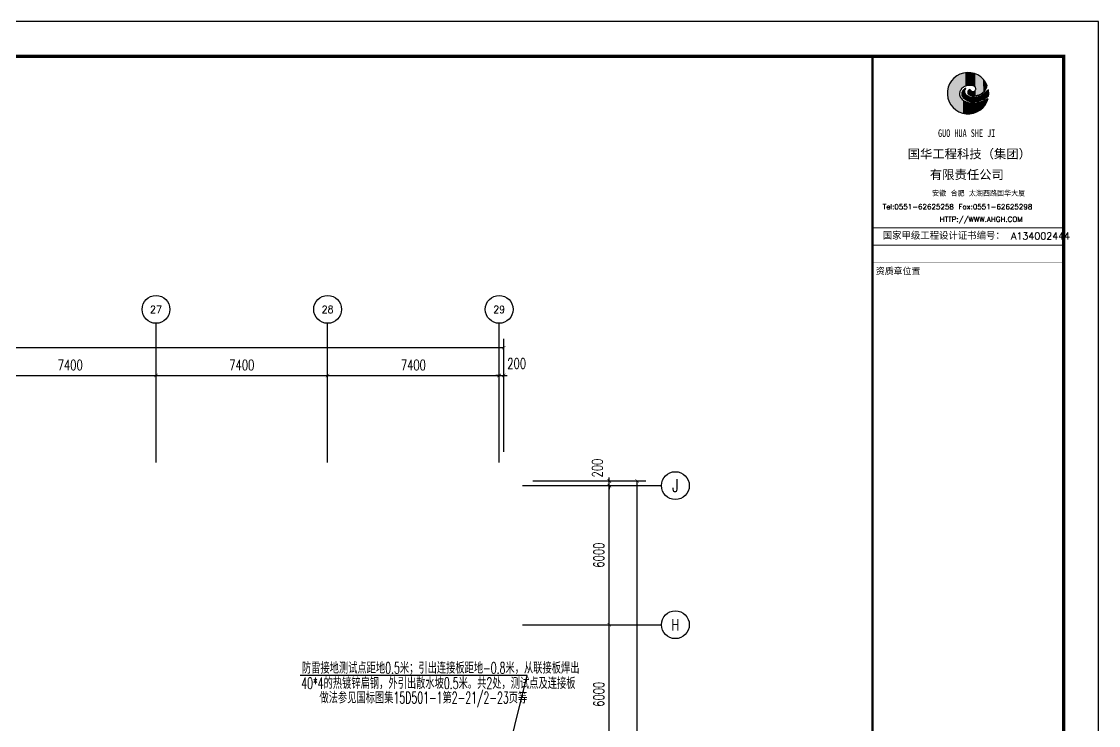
# Model space of a CAD drawing. Extents: x 1751103 to 2598738, y -609732 to 659428.
# Drawn here: x 2294448 to 2340895, y -201437 to -171080 of the extents above; entities that cross this region are included whole.
import ezdxf
from ezdxf.enums import TextEntityAlignment as Align

# ---------------------------------------------------------------- set-up
doc = ezdxf.new("R2010")
doc.units = 0
doc.header["$LTSCALE"] = 1000
doc.header["$MEASUREMENT"] = 0
doc.layers.get('0').update_dxf_attribs({"linetype": 'CONTINUOUS'})
doc.layers.get('DEFPOINTS').update_dxf_attribs({"linetype": 'CONTINUOUS'})
for name, color, linetype in [('AXIS', 3, 'CONTINUOUS'), ('AXIS_TEXT', 7, 'CONTINUOUS'), ('PP-PM-TK', 7, 'CONTINUOUS'), ('PUB_TEXT', 7, 'CONTINUOUS'), ('PUB_TITLE', 4, 'CONTINUOUS'), ('TEL_LEAD', 3, 'CONTINUOUS'), ('WIRE-照明', 1, 'CONTINUOUS')]:
    doc.layers.add(name, color=color, linetype=linetype)
doc.styles.add('-黑体', font='simhei.ttf', dxfattribs={"width": 0.8})
doc.styles.add('_TCH_AXIS', font='COMPLEX', dxfattribs={"bigfont": 'GBCBIG'})
doc.styles.add('COMPLEX', font='COMPLEX')
doc.styles.add('DIM_FONT', font='SIMPLEX', dxfattribs={"width": 0.7, "bigfont": 'GBCBIG'})
doc.styles.add('STY53', font='COMPLEX', dxfattribs={"width": 0.6, "bigfont": 'HZTXT'})
doc.styles.add('STYLE1', font='simhei.ttf', dxfattribs={"width": 0.8})
doc.styles.add('TQ', font='txt.shx', dxfattribs={"width": 0.8, "bigfont": 'hztxt.shx'})
doc.dimstyles.new('DIMN150', dxfattribs={"dimscale": 1.5, "dimtxt": 300, "dimasz": 100, "dimexe": 250, "dimexo": 300, "dimgap": 150, "dimtad": 1, "dimdec": 0, "dimzin": 0, "dimtxsty": 'DIM_FONT', "dimblk": 'ARCHTICK', "dimcen": 0.09, "dimclrt": 7, "dimazin": 3, "dimtfac": 1, "dimtdec": 0, "dimtix": 1, "dimtmove": 0, "dimatfit": 3, "dimtolj": 1, "dimtzin": 0})

# ---------------------------------------------------------------- blocks, each defined once
blk = doc.blocks.new('_AXISO')
blk.add_circle((0, 0), 0.5)
at = {"layer": 'AXIS_TEXT', "style": 'COMPLEX', "width": 1.041667}
blk.add_attdef('A', text='', height=0.56, dxfattribs=at).set_placement((-0.25, -0.28), (0.25, -0.28), align=Align.FIT)
blk = doc.blocks.new('_ARCHTICK')
at = {"color": 0, "linetype": 'BYBLOCK', "const_width": 0.15}
blk.add_lwpolyline([(-0.5, -0.5), (0.5, 0.5)], dxfattribs=at)
blk = doc.blocks.new('*D77')
at = {"layer": 'AXIS', "color": 0}
for p, q in [((2316498, 92692), (2321373, 92692)), ((2320998, 44292), (2320998, 92692)), ((2316498, 44292), (2321373, 44292))]:
    blk.add_line(p, q, dxfattribs=at)
at = {"layer": 'DEFPOINTS', "color": 0}
for p in [(2316048, 92692), (2320998, 92692), (2316048, 44292)]:
    blk.add_point(p, dxfattribs=at)
at = {"layer": 'AXIS', "color": 0, "xscale": 150, "yscale": 150, "zscale": 150}
for p, rotation in [((2320998, 92692), 90), ((2320998, 44292), 270)]:
    blk.add_blockref('_ARCHTICK', p, dxfattribs=dict(at, rotation=rotation))
at = {"layer": 'AXIS', "color": 7, "insert": (2320548, 68492), "char_height": 450, "attachment_point": 5, "rotation": 90, "style": 'DIM_FONT'}
blk.add_mtext('\\A1;48400', dxfattribs=at)
blk = doc.blocks.new('*D85')
at = {"layer": 'AXIS', "color": 0}
for p, q in [((2316498, 86492), (2320173, 86492)), ((2319798, 80492), (2319798, 86492)), ((2316498, 80492), (2320173, 80492))]:
    blk.add_line(p, q, dxfattribs=at)
at = {"layer": 'DEFPOINTS', "color": 0}
for p in [(2316048, 86492), (2319798, 86492), (2316048, 80492)]:
    blk.add_point(p, dxfattribs=at)
at = {"layer": 'AXIS', "color": 0, "xscale": 150, "yscale": 150, "zscale": 150}
for p, rotation in [((2319798, 86492), 90), ((2319798, 80492), 270)]:
    blk.add_blockref('_ARCHTICK', p, dxfattribs=dict(at, rotation=rotation))
at = {"layer": 'AXIS', "color": 7, "insert": (2319348, 83492), "char_height": 450, "attachment_point": 5, "rotation": 90, "style": 'DIM_FONT'}
blk.add_mtext('\\A1;6000', dxfattribs=at)
blk = doc.blocks.new('*D86')
at = {"layer": 'AXIS', "color": 0}
for p, q in [((2316498, 92492), (2320173, 92492)), ((2319798, 86492), (2319798, 92492)), ((2316498, 86492), (2320173, 86492))]:
    blk.add_line(p, q, dxfattribs=at)
at = {"layer": 'DEFPOINTS', "color": 0}
for p in [(2316048, 92492), (2319798, 92492), (2316048, 86492)]:
    blk.add_point(p, dxfattribs=at)
at = {"layer": 'AXIS', "color": 0, "xscale": 150, "yscale": 150, "zscale": 150}
for p, rotation in [((2319798, 92492), 90), ((2319798, 86492), 270)]:
    blk.add_blockref('_ARCHTICK', p, dxfattribs=dict(at, rotation=rotation))
at = {"layer": 'AXIS', "color": 7, "insert": (2319348, 89492), "char_height": 450, "attachment_point": 5, "rotation": 90, "style": 'DIM_FONT'}
blk.add_mtext('\\A1;6000', dxfattribs=at)
blk = doc.blocks.new('*D87')
at = {"layer": 'AXIS', "color": 0}
for p, q in [((2316498, 92692), (2320173, 92692)), ((2316498, 92492), (2320173, 92492)), ((2319798, 92692), (2319798, 92842)), ((2319798, 92492), (2319798, 92692)), ((2319798, 92492), (2319798, 92342))]:
    blk.add_line(p, q, dxfattribs=at)
at = {"layer": 'DEFPOINTS', "color": 0}
for p in [(2316048, 92692), (2316048, 92492), (2319798, 92692)]:
    blk.add_point(p, dxfattribs=at)
at = {"layer": 'AXIS', "color": 0, "xscale": 150, "yscale": 150, "zscale": 150}
for p, rotation in [((2319798, 92692), 270), ((2319798, 92492), 90)]:
    blk.add_blockref('_ARCHTICK', p, dxfattribs=dict(at, rotation=rotation))
at = {"layer": 'AXIS', "color": 7, "insert": (2319280, 93247), "char_height": 450, "attachment_point": 5, "rotation": 90, "style": 'DIM_FONT'}
blk.add_mtext('\\A1;200', dxfattribs=at)
blk = doc.blocks.new('*D99')
at = {"layer": 'AXIS', "color": 0}
for p, q in [((2107648, 93942), (2107648, 98817)), ((2315248, 93942), (2315248, 98817)), ((2107648, 98442), (2315248, 98442))]:
    blk.add_line(p, q, dxfattribs=at)
at = {"layer": 'DEFPOINTS', "color": 0}
for p in [(2315248, 98442), (2107648, 93492), (2315248, 93492)]:
    blk.add_point(p, dxfattribs=at)
at = {"layer": 'AXIS', "color": 0, "xscale": 150, "yscale": 150, "zscale": 150, "rotation": 180}
blk.add_blockref('_ARCHTICK', (2107648, 98442), dxfattribs=at)
at = {"layer": 'AXIS', "color": 0, "xscale": 150, "yscale": 150, "zscale": 150}
blk.add_blockref('_ARCHTICK', (2315248, 98442), dxfattribs=at)
at = {"layer": 'AXIS', "color": 7, "insert": (2211448, 98892), "char_height": 450, "attachment_point": 5, "style": 'DIM_FONT'}
blk.add_mtext('\\A1;207600', dxfattribs=at)
blk = doc.blocks.new('*D126')
at = {"layer": 'AXIS', "color": 0}
for p, q in [((2292848, 93942), (2292848, 97617)), ((2300248, 93942), (2300248, 97617)), ((2292848, 97242), (2300248, 97242))]:
    blk.add_line(p, q, dxfattribs=at)
at = {"layer": 'DEFPOINTS', "color": 0}
for p in [(2300248, 97242), (2292848, 93492), (2300248, 93492)]:
    blk.add_point(p, dxfattribs=at)
at = {"layer": 'AXIS', "color": 0, "xscale": 150, "yscale": 150, "zscale": 150, "rotation": 180}
blk.add_blockref('_ARCHTICK', (2292848, 97242), dxfattribs=at)
at = {"layer": 'AXIS', "color": 0, "xscale": 150, "yscale": 150, "zscale": 150}
blk.add_blockref('_ARCHTICK', (2300248, 97242), dxfattribs=at)
at = {"layer": 'AXIS', "color": 7, "insert": (2296548, 97692), "char_height": 450, "attachment_point": 5, "style": 'DIM_FONT'}
blk.add_mtext('\\A1;7400', dxfattribs=at)
blk = doc.blocks.new('*D127')
at = {"layer": 'AXIS', "color": 0}
for p, q in [((2300248, 93942), (2300248, 97617)), ((2307648, 93942), (2307648, 97617)), ((2300248, 97242), (2307648, 97242))]:
    blk.add_line(p, q, dxfattribs=at)
at = {"layer": 'DEFPOINTS', "color": 0}
for p in [(2307648, 97242), (2300248, 93492), (2307648, 93492)]:
    blk.add_point(p, dxfattribs=at)
at = {"layer": 'AXIS', "color": 0, "xscale": 150, "yscale": 150, "zscale": 150, "rotation": 180}
blk.add_blockref('_ARCHTICK', (2300248, 97242), dxfattribs=at)
at = {"layer": 'AXIS', "color": 0, "xscale": 150, "yscale": 150, "zscale": 150}
blk.add_blockref('_ARCHTICK', (2307648, 97242), dxfattribs=at)
at = {"layer": 'AXIS', "color": 7, "insert": (2303948, 97692), "char_height": 450, "attachment_point": 5, "style": 'DIM_FONT'}
blk.add_mtext('\\A1;7400', dxfattribs=at)
blk = doc.blocks.new('*D128')
at = {"layer": 'AXIS', "color": 0}
for p, q in [((2307648, 93942), (2307648, 97617)), ((2315048, 93942), (2315048, 97617)), ((2307648, 97242), (2315048, 97242))]:
    blk.add_line(p, q, dxfattribs=at)
at = {"layer": 'DEFPOINTS', "color": 0}
for p in [(2315048, 97242), (2307648, 93492), (2315048, 93492)]:
    blk.add_point(p, dxfattribs=at)
at = {"layer": 'AXIS', "color": 0, "xscale": 150, "yscale": 150, "zscale": 150, "rotation": 180}
blk.add_blockref('_ARCHTICK', (2307648, 97242), dxfattribs=at)
at = {"layer": 'AXIS', "color": 0, "xscale": 150, "yscale": 150, "zscale": 150}
blk.add_blockref('_ARCHTICK', (2315048, 97242), dxfattribs=at)
at = {"layer": 'AXIS', "color": 7, "insert": (2311348, 97692), "char_height": 450, "attachment_point": 5, "style": 'DIM_FONT'}
blk.add_mtext('\\A1;7400', dxfattribs=at)
blk = doc.blocks.new('*D129')
at = {"layer": 'AXIS', "color": 0}
for p, q in [((2315048, 93942), (2315048, 97617)), ((2315248, 93942), (2315248, 97617)), ((2315048, 97242), (2314898, 97242)), ((2315048, 97242), (2315248, 97242)), ((2315248, 97242), (2315398, 97242))]:
    blk.add_line(p, q, dxfattribs=at)
at = {"layer": 'DEFPOINTS', "color": 0}
for p in [(2315248, 97242), (2315048, 93492), (2315248, 93492)]:
    blk.add_point(p, dxfattribs=at)
at = {"layer": 'AXIS', "color": 0, "xscale": 150, "yscale": 150, "zscale": 150}
blk.add_blockref('_ARCHTICK', (2315048, 97242), dxfattribs=at)
at = {"layer": 'AXIS', "color": 0, "xscale": 150, "yscale": 150, "zscale": 150, "rotation": 180}
blk.add_blockref('_ARCHTICK', (2315248, 97242), dxfattribs=at)
at = {"layer": 'AXIS', "color": 7, "insert": (2315803, 97759), "char_height": 450, "attachment_point": 5, "style": 'DIM_FONT'}
blk.add_mtext('\\A1;200', dxfattribs=at)
blk = doc.blocks.new('*U39')
at = {"layer": 'PP-PM-TK', "color": 1}
for points in [[(-627, 377), (-598, -422), (-598, 427)], [(-598, 427), (-540, -498), (-540, 493)], [(-598, -422), (-598, 427), (-540, -498)], [(-540, 493), (-504, -531), (-504, 535)], [(-540, -498), (-540, 493), (-504, -531)], [(-504, 535), (-434, -593), (-434, 589)], [(-504, -531), (-504, 535), (-434, -593)], [(-434, 589), (-390, -619), (-390, 622)], [(-434, -593), (-434, 589), (-390, -619)], [(-390, 622), (-310, -666), (-310, 662)], [(-390, -619), (-390, 622), (-310, -666)], [(-310, 662), (-302, -669), (-302, 667)], [(-310, -666), (-310, 662), (-302, -669)], [(-302, 667), (-300, 1), (-300, 667)], [(-300, 667), (-299, 9), (-299, 668)], [(-299, 668), (-289, 51), (-289, 673)], [(-289, 673), (-287, 62), (-287, 674)], [(-287, 674), (-274, 89), (-274, 680)], [(-274, 680), (-262, 115), (-262, 686)], [(-262, 686), (-255, 126), (-255, 688)], [(-262, 686), (-262, 115), (-262, 686)], [(-255, 688), (-231, 157), (-231, 695)], [(-231, 695), (-227, 163), (-227, 696)], [(-227, 696), (-222, 168), (-222, 697)], [(-222, 697), (-221, 168), (-221, 697)], [(-221, 697), (-215, 174), (-215, 699)], [(-215, 699), (-211, 177), (-211, 700)], [(-211, 700), (-202, 186), (-202, 703)], [(-202, 703), (-199, 188), (-199, 704)], [(-199, 704), (-185, 201), (-185, 708)], [(-185, 708), (-183, 203), (-183, 708)], [(-183, 708), (-179, 206), (-179, 709)], [(-179, 709), (-176, 208), (-176, 710)], [(-176, 710), (-175, 208), (-175, 710)], [(-175, 710), (-163, 216), (-163, 714)], [(-163, 714), (-142, 228), (-142, 719)], [(-142, 719), (-124, 239), (-124, 724)], [(-124, 724), (-123, 240), (-123, 724)], [(-123, 724), (-122, 240), (-122, 724)], [(-122, 724), (-114, 243), (-114, 725)], [(-114, 725), (-112, 244), (-112, 725)], [(-112, 725), (-112, 244), (-112, 725)], [(-112, 725), (-111, 244), (-111, 725)], [(-111, 725), (-110, 245), (-110, 725)], [(-110, 725), (-105, 247), (-105, 725)], [(-105, 725), (-102, 248), (-102, 726)], [(-102, 726), (-101, 249), (-101, 726)], [(-101, 726), (-95, 251), (-95, 726)], [(-95, 726), (-89, 254), (-89, 727)], [(-89, 727), (-85, 255), (-85, 727)], [(-85, 727), (-83, 256), (-83, 727)], [(-83, 727), (-79, 257), (-79, 727)], [(-79, 727), (-59, 265), (-59, 729)], [(-59, 729), (-54, 267), (-54, 729)], [(-54, 729), (-45, 270), (-45, 730)], [(-45, 730), (-34, 272), (-34, 731)], [(-34, 731), (-28, 273), (-28, 731)], [(-28, 731), (-19, 276), (-19, 732)], [(-19, 732), (-12, 276), (-12, 732)], [(-12, 732), (-10, 277), (-10, 732)], [(-10, 732), (-10, 277), (-10, 732)], [(-10, 732), (-9, 277), (-9, 732)], [(-9, 732), (-4, 277), (-4, 733)], [(-4, 733), (-3, 277), (-3, 733)], [(-3, 733), (2, 278), (2, 733)], [(2, 733), (7, 279), (7, 734)], [(7, 734), (16, 280), (16, 734)], [(16, 280), (16, 734), (18, 279)], [(16, 734), (18, 279), (18, 734)], [(18, 279), (18, 734), (21, 279)], [(21, 279), (21, 734), (28, 279)], [(28, 279), (28, 733), (30, 279)], [(30, 279), (30, 733), (40, 278)], [(40, 278), (40, 732), (44, 278)], [(44, 278), (44, 731), (58, 277)], [(58, 277), (58, 730), (69, 276)], [(69, 276), (69, 728), (70, 276)], [(70, 276), (70, 728), (84, 275)], [(84, 275), (84, 726), (85, 275)], [(85, 275), (85, 726), (108, 274)], [(108, 274), (108, 723), (108, 274)], [(108, 274), (108, 723), (108, 274)], [(108, 274), (108, 723), (109, 274)], [(109, 274), (109, 723), (112, 273)], [(112, 273), (112, 723), (135, 270)], [(135, 270), (135, 720), (147, 269)], [(147, 269), (147, 719), (152, 268)], [(152, 268), (152, 718), (152, 268)], [(152, 268), (152, 718), (159, 268)], [(159, 268), (159, 717), (160, 267)], [(160, 267), (160, 717), (164, 267)], [(164, 267), (164, 716), (171, 265)], [(171, 265), (171, 713), (179, 263)], [(179, 263), (179, 711), (185, 262)], [(185, 262), (185, 709), (191, 261)], [(191, 261), (191, 707), (207, 254)], [(207, 254), (207, 702), (209, 253)], [(209, 253), (209, 701), (217, 250)], [(217, 250), (217, 698), (225, 244)], [(225, 244), (225, 696), (243, 230)], [(243, 230), (243, 690), (246, 228)], [(246, 228), (246, 689), (248, 227)], [(248, 227), (248, 688), (249, 226)], [(249, 226), (249, 688), (255, 216)], [(255, 216), (255, 686), (266, 199)], [(266, 199), (266, 682), (270, 192)], [(270, 192), (270, 681), (276, 155)], [(-734, 26), (-725, -117), (-725, 92)], [(-725, 92), (-715, -155), (-715, 168)], [(-725, -117), (-725, 92), (-715, -155)], [(-715, 168), (-689, -255), (-689, 245)], [(-715, -155), (-715, 168), (-689, -255)], [(-689, 245), (-669, -296), (-669, 303)], [(-689, -255), (-689, 245), (-669, -296)], [(-669, 303), (-627, -384), (-627, 377)], [(-669, -296), (-669, 303), (-627, -384)], [(-627, -384), (-627, 377), (-598, -422)], [(-222, 3), (-221, -43), (-221, 4)], [(-221, 4), (-215, -82), (-215, 32)], [(-221, -43), (-221, 4), (-215, -82)], [(-215, 32), (-211, -92), (-211, 48)], [(-215, -82), (-215, 32), (-211, -92)], [(-211, 48), (-202, -118), (-202, 68)], [(-211, -92), (-211, 48), (-202, -118)], [(-202, 68), (-199, -122), (-199, 73)], [(-202, -118), (-202, 68), (-199, -122)], [(-199, 73), (-185, -143), (-185, 93)], [(-199, -122), (-199, 73), (-185, -143)], [(-185, 93), (-183, -145), (-183, 96)], [(-185, -143), (-185, 93), (-183, -145)], [(-183, 96), (-179, -149), (-179, 100)], [(-183, -145), (-183, 96), (-179, -149)], [(-179, 100), (-176, -152), (-176, 103)], [(-179, -149), (-179, 100), (-176, -152)], [(-176, 103), (-175, -153), (-175, 104)], [(-176, -152), (-176, 103), (-175, -153)], [(-175, 104), (-163, -165), (-163, 116)], [(-175, -153), (-175, 104), (-163, -165)], [(-163, 116), (-142, -181), (-142, 137)], [(-163, -165), (-163, 116), (-142, -181)], [(-142, 137), (-124, -195), (-124, 151)], [(-142, -181), (-142, 137), (-124, -195)], [(-124, 151), (-123, -196), (-123, 152)], [(-124, -195), (-124, 151), (-123, -196)], [(-123, 152), (-122, -196), (-122, 153)], [(-123, -196), (-123, 152), (-122, -196)], [(-122, 153), (-114, -202), (-114, 157)], [(-122, -196), (-122, 153), (-114, -202)], [(-114, 157), (-112, 107), (-112, 158)], [(-114, -202), (-114, 87), (-112, -204)], [(-112, 158), (-111, 117), (-111, 159)], [(-112, 158), (-112, 108), (-112, 158)], [(-112, -204), (-112, 45), (-112, -204)], [(-112, -204), (-112, 42), (-111, -204)], [(-111, 159), (-110, 119), (-110, 159)], [(-111, -204), (-111, 38), (-110, -205)], [(-110, 159), (-105, 131), (-105, 162)], [(-110, -205), (-110, 34), (-105, -208)], [(-105, 162), (-102, 135), (-102, 164)], [(-105, -208), (-105, 12), (-102, -210)], [(-102, 164), (-101, 137), (-101, 165)], [(-101, 165), (-95, 145), (-95, 166)], [(-95, 166), (-89, 151), (-89, 167)], [(-12, 25), (-10, 11), (-10, 47)], [(-10, 47), (-9, 4), (-9, 50)], [(-10, 11), (-10, 47), (-10, 10)], [(-10, 47), (-10, 10), (-10, 47)], [(-10, 10), (-10, 47), (-9, 4)], [(-9, 50), (-4, -7), (-4, 68)], [(-9, 4), (-9, 50), (-4, -7)], [(-4, 68), (-3, -8), (-3, 69)], [(-4, -7), (-4, 68), (-3, -8)], [(-3, 69), (2, -19), (2, 80)], [(-3, -8), (-3, 69), (2, -19)], [(2, 80), (7, -24), (7, 87)], [(2, -19), (2, 80), (7, -24)], [(7, 87), (16, -35), (16, 98)], [(7, -24), (7, 87), (16, -35)], [(16, 98), (18, -37), (18, 100)], [(16, -35), (16, 98), (18, -37)], [(18, 100), (21, -39), (21, 103)], [(18, -37), (18, 100), (21, -39)], [(21, 103), (28, -45), (28, 111)], [(21, -39), (21, 103), (28, -45)], [(28, 111), (30, -46), (30, 113)], [(28, -45), (28, 111), (30, -46)], [(30, 113), (40, -53), (40, 121)], [(30, -46), (30, 113), (40, -53)], [(40, 121), (44, -56), (44, 124)], [(40, -53), (40, 121), (44, -56)], [(44, 124), (58, -63), (58, 135)], [(44, -56), (44, 124), (58, -63)], [(58, -63), (58, 135), (69, -69)], [(69, -69), (69, 126), (70, -69)], [(70, -69), (70, 125), (84, -74)], [(84, -74), (84, 113), (85, -74)], [(85, -74), (85, 112), (108, -81)], [(108, -81), (108, 88), (108, -82)], [(108, -82), (108, 87), (108, -82)], [(108, -82), (108, 87), (109, -82)], [(109, -82), (109, 87), (112, -82)], [(112, -82), (112, 84), (135, -86)], [(135, -86), (135, 66), (147, -88)], [(147, -88), (147, 62), (152, -88)], [(152, -88), (152, 60), (152, -89)], [(152, -89), (152, 60), (159, -89)], [(159, -89), (159, 59), (160, -89)], [(160, -89), (160, 59), (164, -89)], [(164, -89), (164, 59), (171, -89)], [(171, 58), (179, -90), (179, 60)], [(171, -89), (171, 58), (179, -90)], [(179, 60), (185, -90), (185, 61)], [(179, -90), (179, 60), (185, -90)], [(185, 61), (191, -90), (191, 62)], [(191, 62), (207, -89), (207, 65)], [(207, 65), (209, -89), (209, 66)], [(209, 66), (217, -89), (217, 70)], [(217, 70), (225, -89), (225, 75)], [(225, 75), (243, -87), (243, 86)], [(243, 86), (246, -86), (246, 91)], [(246, 91), (248, -86), (248, 93)], [(248, 93), (249, -86), (249, 94)], [(249, 94), (255, -86), (255, 102)], [(255, 102), (266, -84), (266, 117)], [(266, 117), (270, -84), (270, 133)], [(270, 133), (276, -83), (276, 155)], [(569, -14), (588, -190), (588, 2)], [(588, 2), (593, -187), (593, 6)], [(593, 6), (610, -177), (610, 20)], [(610, 20), (616, -173), (616, 25)], [(616, 25), (618, -171), (618, 27)], [(618, 27), (637, -159), (637, 43)], [(637, 43), (643, -155), (643, 48)], [(643, 48), (653, -148), (653, 57)], [(653, 57), (662, -142), (662, 66)], [(662, 66), (664, -140), (664, 68)], [(664, 68), (683, -126), (683, 86)], [(683, 86), (711, -105), (711, 112)], [(711, 112), (724, -95), (724, 124)], [(-302, -669), (-302, -30), (-300, -669)], [(-300, -669), (-300, -43), (-299, -670)], [(-299, -670), (-299, -61), (-289, -673)], [(-289, -673), (-289, -97), (-287, -674)], [(-287, -674), (-287, -102), (-274, -679)], [(-274, -679), (-274, -130), (-262, -683)], [(-262, -683), (-262, -150), (-262, -683)], [(-262, -683), (-262, -150), (-255, -686)], [(-255, -686), (-255, -162), (-231, -694)], [(-231, -694), (-231, -192), (-227, -695)], [(-227, -695), (-227, -195), (-222, -697)], [(-222, -697), (-222, -201), (-221, -697)], [(-221, -697), (-221, -201), (-215, -699)], [(-215, -699), (-215, -207), (-211, -701)], [(-211, -701), (-211, -210), (-202, -704)], [(-202, -704), (-202, -219), (-199, -705)], [(-199, -705), (-199, -222), (-185, -710)], [(-185, -710), (-185, -235), (-183, -711)], [(-183, -711), (-183, -237), (-179, -712)], [(-179, -712), (-179, -241), (-176, -713)], [(-176, -713), (-176, -244), (-175, -713)], [(-175, -713), (-175, -244), (-163, -715)], [(-163, -715), (-163, -252), (-142, -718)], [(-142, -718), (-142, -265), (-124, -721)], [(-124, -721), (-124, -276), (-123, -721)], [(-123, -721), (-123, -277), (-122, -721)], [(-122, -721), (-122, -277), (-114, -722)], [(-114, -722), (-114, -282), (-112, -723)], [(-112, -723), (-112, -284), (-112, -723)], [(-112, -723), (-112, -284), (-111, -723)], [(-111, -723), (-111, -284), (-110, -723)], [(-110, -723), (-110, -285), (-105, -724)], [(-105, -724), (-105, -287), (-102, -724)], [(-102, -210), (-102, -2), (-101, -212)], [(-102, -724), (-102, -288), (-101, -724)], [(-101, -212), (-101, -5), (-95, -215)], [(-101, -724), (-101, -289), (-95, -725)], [(-95, -215), (-95, -17), (-89, -219)], [(-95, -725), (-95, -291), (-89, -726)], [(-89, -219), (-89, -28), (-85, -222)], [(-89, -726), (-89, -294), (-85, -727)], [(-85, -222), (-85, -35), (-83, -223)], [(-85, -727), (-85, -295), (-83, -727)], [(-83, -223), (-83, -39), (-79, -226)], [(-83, -727), (-83, -296), (-79, -727)], [(-79, -226), (-79, -46), (-59, -239)], [(-79, -727), (-79, -298), (-59, -730)], [(-59, -239), (-59, -68), (-54, -241)], [(-59, -730), (-59, -306), (-54, -731)], [(-54, -241), (-54, -73), (-45, -246)], [(-54, -731), (-54, -308), (-45, -732)], [(-45, -246), (-45, -83), (-34, -252)], [(-45, -732), (-45, -312), (-34, -734)], [(-34, -252), (-34, -91), (-28, -254)], [(-28, -254), (-28, -95), (-19, -259)], [(-19, -259), (-19, -101), (-12, -263)], [(-12, -263), (-12, -106), (-10, -264)], [(-10, -264), (-10, -108), (-10, -264)], [(-10, -264), (-10, -108), (-9, -264)], [(-9, -264), (-9, -108), (-4, -267)], [(-4, -267), (-4, -111), (-3, -267)], [(-3, -267), (-3, -111), (2, -269)], [(2, -269), (2, -114), (7, -270)], [(7, -270), (7, -116), (16, -273)], [(16, -273), (16, -121), (18, -274)], [(18, -274), (18, -122), (21, -274)], [(21, -274), (21, -123), (28, -277)], [(28, -277), (28, -127), (30, -277)], [(30, -277), (30, -128), (40, -280)], [(40, -280), (40, -131), (44, -281)], [(44, -281), (44, -133), (58, -283)], [(58, -283), (58, -137), (69, -285)], [(69, -285), (69, -141), (70, -285)], [(70, -285), (70, -141), (84, -288)], [(84, -288), (84, -144), (85, -288)], [(85, -288), (85, -144), (108, -289)], [(108, -289), (108, -149), (108, -289)], [(108, -289), (108, -149), (108, -289)], [(108, -289), (108, -149), (109, -289)], [(109, -289), (109, -150), (112, -289)], [(112, -289), (112, -150), (135, -291)], [(135, -291), (135, -153), (147, -291)], [(147, -291), (147, -154), (152, -291)], [(152, -291), (152, -155), (152, -291)], [(152, -291), (152, -155), (159, -292)], [(152, -344), (152, -716), (152, -344)], [(152, -344), (159, -714), (159, -344)], [(159, -292), (159, -155), (160, -292)], [(159, -344), (160, -714), (160, -344)], [(160, -292), (160, -156), (164, -292)], [(160, -344), (164, -713), (164, -344)], [(164, -292), (164, -156), (171, -292)], [(164, -344), (171, -711), (171, -344)], [(171, -292), (171, -156), (179, -293)], [(171, -344), (179, -709), (179, -343)], [(179, -343), (185, -707), (185, -343)], [(185, -343), (191, -706), (191, -343)], [(191, -343), (207, -702), (207, -342)], [(207, -156), (209, -291), (209, -156)], [(207, -342), (209, -701), (209, -342)], [(209, -156), (217, -291), (217, -155)], [(209, -342), (217, -699), (217, -342)], [(217, -155), (225, -290), (225, -155)], [(217, -342), (225, -697), (225, -341)], [(225, -155), (243, -289), (243, -153)], [(225, -341), (243, -693), (243, -340)], [(243, -153), (246, -289), (246, -153)], [(243, -340), (246, -692), (246, -340)], [(246, -153), (248, -289), (248, -153)], [(246, -340), (248, -692), (248, -340)], [(248, -153), (249, -289), (249, -153)], [(248, -340), (249, -691), (249, -340)], [(249, -153), (255, -289), (255, -152)], [(249, -340), (255, -688), (255, -339)], [(255, -152), (266, -288), (266, -150)], [(255, -339), (266, -683), (266, -338)], [(266, -150), (270, -288), (270, -150)], [(266, -338), (270, -681), (270, -338)], [(270, -150), (276, -288), (276, -149)], [(270, -338), (276, -678), (276, -337)], [(276, -149), (283, -287), (283, -147)], [(276, -337), (283, -675), (283, -337)], [(283, -147), (296, -287), (296, -145)], [(283, -337), (296, -669), (296, -335)], [(296, -145), (302, -286), (302, -144)], [(296, -335), (302, -666), (302, -335)], [(302, -144), (307, -286), (307, -143)], [(302, -335), (307, -664), (307, -334)], [(307, -143), (311, -285), (311, -142)], [(307, -334), (311, -662), (311, -334)], [(311, -142), (341, -281), (341, -133)], [(311, -334), (341, -648), (341, -328)], [(341, -133), (369, -276), (369, -125)], [(341, -328), (369, -634), (369, -323)], [(369, -125), (375, -275), (375, -123)], [(369, -323), (375, -631), (375, -322)], [(375, -123), (377, -275), (377, -123)], [(375, -322), (377, -631), (377, -322)], [(377, -123), (383, -273), (383, -121)], [(377, -322), (383, -626), (383, -320)], [(383, -121), (397, -269), (397, -115)], [(383, -320), (397, -616), (397, -316)], [(397, -115), (421, -264), (421, -104)], [(397, -316), (421, -598), (421, -309)], [(421, -104), (431, -261), (431, -100)], [(421, -309), (431, -591), (431, -307)], [(431, -100), (444, -256), (444, -94)], [(431, -307), (444, -581), (444, -303)], [(444, -94), (450, -254), (450, -91)], [(444, -303), (450, -576), (450, -300)], [(450, -91), (460, -250), (460, -87)], [(450, -300), (460, -569), (460, -297)], [(460, -87), (483, -242), (483, -74)], [(460, -297), (483, -552), (483, -288)], [(483, -74), (492, -239), (492, -68)], [(483, -288), (492, -546), (492, -285)], [(492, -68), (509, -231), (509, -58)], [(492, -68), (492, -239), (492, -68)], [(492, -284), (509, -527), (509, -278)], [(492, -285), (492, -545), (492, -284)], [(509, -58), (512, -229), (512, -56)], [(509, -278), (512, -524), (512, -277)], [(512, -56), (513, -229), (513, -55)], [(512, -277), (513, -522), (513, -276)], [(513, -55), (530, -221), (530, -43)], [(513, -276), (530, -504), (530, -269)], [(530, -43), (542, -215), (542, -35)], [(530, -269), (542, -491), (542, -263)], [(542, -35), (552, -210), (552, -28)], [(542, -263), (552, -480), (552, -258)], [(552, -28), (555, -209), (555, -25)], [(552, -258), (555, -476), (555, -257)], [(555, -25), (569, -201), (569, -14)], [(555, -257), (569, -461), (569, -251)], [(569, -251), (588, -440), (588, -242)], [(588, -242), (593, -432), (593, -239)], [(593, -239), (610, -405), (610, -232)], [(610, -232), (616, -395), (616, -229)], [(616, -229), (618, -391), (618, -228)], [(618, -228), (637, -360), (637, -219)], [(637, -219), (643, -350), (643, -217)], [(643, -217), (653, -334), (653, -212)], [(653, -212), (662, -318), (662, -207)], [(662, -207), (664, -312), (664, -206)], [(664, -206), (683, -260), (683, -197)], [(683, -260), (683, -197), (711, -183)]]:
    blk.add_solid(points, dxfattribs=at)
at = {"layer": 'PP-PM-TK', "color": 1, "extrusion": (0, 0, -1)}
for points in [[(302, -30), (302, 667), (300, 1)], [(300, 1), (300, 667), (299, 9)], [(299, 9), (299, 668), (289, 51)], [(289, 51), (289, 673), (287, 62)], [(287, 62), (287, 674), (274, 89)], [(274, 89), (274, 680), (262, 115)], [(262, 115), (262, 686), (262, 115)], [(262, 115), (262, 686), (255, 126)], [(255, 126), (255, 688), (231, 157)], [(231, 157), (231, 695), (227, 163)], [(227, 163), (227, 696), (222, 168)], [(222, 168), (222, 697), (221, 168)], [(221, 168), (221, 697), (215, 174)], [(215, 174), (215, 699), (211, 177)], [(211, 177), (211, 700), (202, 186)], [(202, 186), (202, 703), (199, 188)], [(199, 188), (199, 704), (185, 201)], [(185, 201), (185, 708), (183, 203)], [(183, 203), (183, 708), (179, 206)], [(179, 206), (179, 709), (176, 208)], [(176, 208), (176, 710), (175, 208)], [(175, 208), (175, 710), (163, 216)], [(163, 216), (163, 714), (142, 228)], [(142, 228), (142, 719), (124, 239)], [(124, 239), (124, 724), (123, 240)], [(123, 240), (123, 724), (122, 240)], [(122, 240), (122, 724), (114, 243)], [(114, 243), (114, 725), (112, 244)], [(112, 244), (112, 725), (112, 244)], [(112, 244), (112, 725), (111, 244)], [(111, 244), (111, 725), (110, 245)], [(110, 245), (110, 725), (105, 247)], [(105, 247), (105, 725), (102, 248)], [(102, 248), (102, 726), (101, 249)], [(101, 249), (101, 726), (95, 251)], [(95, 251), (95, 726), (89, 254)], [(89, 254), (89, 727), (85, 255)], [(85, 255), (85, 727), (83, 256)], [(83, 256), (83, 727), (79, 257)], [(79, 257), (79, 727), (59, 265)], [(59, 265), (59, 729), (54, 267)], [(54, 267), (54, 729), (45, 270)], [(45, 270), (45, 730), (34, 272)], [(34, 272), (34, 731), (28, 273)], [(28, 273), (28, 731), (19, 276)], [(19, 276), (19, 732), (12, 276)], [(12, 276), (12, 732), (10, 277)], [(10, 277), (10, 732), (10, 277)], [(10, 277), (10, 732), (9, 277)], [(9, 277), (9, 732), (4, 277)], [(4, 277), (4, 733), (3, 277)], [(3, 277), (3, 733), (-2, 278)], [(-2, 278), (-2, 733), (-7, 279)], [(-7, 279), (-7, 734), (-16, 280)], [(-18, 734), (-21, 279), (-21, 734)], [(-21, 734), (-28, 279), (-28, 733)], [(-28, 733), (-30, 279), (-30, 733)], [(-30, 733), (-40, 278), (-40, 732)], [(-40, 732), (-44, 278), (-44, 731)], [(-44, 731), (-58, 277), (-58, 730)], [(-58, 730), (-69, 276), (-69, 728)], [(-69, 728), (-70, 276), (-70, 728)], [(-70, 728), (-84, 275), (-84, 726)], [(-84, 726), (-85, 275), (-85, 726)], [(-85, 726), (-108, 274), (-108, 723)], [(-108, 723), (-108, 274), (-108, 723)], [(-108, 723), (-108, 274), (-108, 723)], [(-108, 723), (-109, 274), (-109, 723)], [(-109, 723), (-112, 273), (-112, 723)], [(-112, 723), (-135, 270), (-135, 720)], [(-135, 720), (-147, 269), (-147, 719)], [(-147, 719), (-152, 268), (-152, 718)], [(-152, 718), (-152, 268), (-152, 718)], [(-152, 718), (-159, 268), (-159, 717)], [(-159, 717), (-160, 267), (-160, 717)], [(-160, 717), (-164, 267), (-164, 716)], [(-164, 716), (-171, 265), (-171, 713)], [(-171, 713), (-179, 263), (-179, 711)], [(-179, 711), (-185, 262), (-185, 709)], [(-185, 709), (-191, 261), (-191, 707)], [(-191, 707), (-207, 254), (-207, 702)], [(-207, 702), (-209, 253), (-209, 701)], [(-209, 701), (-217, 250), (-217, 698)], [(-217, 698), (-225, 244), (-225, 696)], [(-225, 696), (-243, 230), (-243, 690)], [(-243, 690), (-246, 228), (-246, 689)], [(-246, 689), (-248, 227), (-248, 688)], [(-248, 688), (-249, 226), (-249, 688)], [(-249, 688), (-255, 216), (-255, 686)], [(-255, 686), (-266, 199), (-266, 682)], [(-266, 682), (-270, 192), (-270, 681)], [(-270, 681), (-276, 155), (-276, 679)], [(-276, -83), (-276, 679), (-283, -83)], [(-276, 679), (-283, -83), (-283, 677)], [(-283, -83), (-283, 677), (-296, -80)], [(-283, 677), (-296, -80), (-296, 672)], [(-296, -80), (-296, 672), (-302, -79)], [(-296, 672), (-302, -79), (-302, 669)], [(-302, -79), (-302, 669), (-307, -78)], [(-302, 669), (-307, -78), (-307, 666)], [(-307, -78), (-307, 666), (-311, -77)], [(-307, 666), (-311, -77), (-311, 664)], [(-311, -77), (-311, 664), (-341, -71)], [(-311, 664), (-341, -71), (-341, 647)], [(-341, -71), (-341, 647), (-369, -62)], [(-341, 647), (-369, -62), (-369, 631)], [(-369, -62), (-369, 631), (-375, -61)], [(-369, 631), (-375, -61), (-375, 628)], [(-375, -61), (-375, 628), (-377, -60)], [(-375, 628), (-377, -60), (-377, 627)], [(-377, -60), (-377, 627), (-383, -58)], [(-377, 627), (-383, -58), (-383, 623)], [(-383, -58), (-383, 623), (-397, -54)], [(-383, 623), (-397, -54), (-397, 616)], [(-397, -54), (-397, 616), (-421, -43)], [(-397, 616), (-421, -43), (-421, 602)], [(-421, -43), (-421, 602), (-431, -38)], [(-421, 602), (-431, -38), (-431, 594)], [(-431, -38), (-431, 594), (-444, -32)], [(-431, 594), (-444, -32), (-444, 582)], [(-444, -32), (-444, 582), (-450, -29)], [(-444, 582), (-450, -29), (-450, 577)], [(-450, -29), (-450, 577), (-460, -23)], [(-450, 577), (-460, -23), (-460, 568)], [(-460, -23), (-460, 568), (-483, -10)], [(-460, 568), (-483, -10), (-483, 549)], [(-483, -10), (-483, 549), (-492, -3)], [(-483, 549), (-492, -3), (-492, 541)], [(-492, -3), (-492, 541), (-492, -3)], [(-492, 541), (-492, -3), (-492, 541)], [(-492, -3), (-492, 541), (-509, 10)], [(-492, 541), (-509, 10), (-509, 527)], [(-509, 10), (-509, 527), (-512, 12)], [(-509, 527), (-512, 12), (-512, 524)], [(-512, 12), (-512, 524), (-513, 13)], [(-512, 524), (-513, 13), (-513, 523)], [(-513, 13), (-513, 523), (-530, 27)], [(-513, 523), (-530, 27), (-530, 509)], [(-530, 27), (-530, 509), (-542, 38)], [(-530, 509), (-542, 38), (-542, 493)], [(-542, 38), (-542, 493), (-552, 48)], [(-542, 493), (-552, 48), (-552, 481)], [(-552, 48), (-552, 481), (-555, 52)], [(-552, 481), (-555, 52), (-555, 476)], [(-555, 52), (-555, 476), (-569, 65)], [(-555, 476), (-569, 65), (-569, 460)], [(-569, 65), (-569, 460), (-588, 89)], [(-569, 460), (-588, 89), (-588, 435)], [(-588, 89), (-588, 435), (-593, 95)], [(-588, 435), (-593, 95), (-593, 429)], [(-593, 95), (-593, 429), (-610, 118)], [(-593, 429), (-610, 118), (-610, 408)], [(-610, 118), (-610, 408), (-616, 126)], [(-610, 408), (-616, 126), (-616, 400)], [(-616, 126), (-616, 400), (-618, 131)], [(-616, 400), (-618, 131), (-618, 397)], [(-618, 131), (-618, 397), (-637, 164)], [(-618, 397), (-637, 164), (-637, 361)], [(114, 87), (114, 157), (112, 107)], [(114, 87), (112, -204), (112, 45)], [(112, 107), (112, 158), (112, 108)], [(112, 108), (112, 158), (111, 117)], [(112, 45), (112, -204), (112, 42)], [(112, 42), (111, -204), (111, 38)], [(111, 117), (111, 159), (110, 119)], [(111, 38), (110, -205), (110, 34)], [(110, 119), (110, 159), (105, 131)], [(110, 34), (105, -208), (105, 12)], [(105, 131), (105, 162), (102, 135)], [(105, 12), (102, -210), (102, -2)], [(102, 135), (102, 164), (101, 137)], [(101, 137), (101, 165), (95, 145)], [(95, 145), (95, 166), (89, 151)], [(89, 151), (89, 167), (85, 154)], [(89, 167), (85, 154), (85, 164)], [(85, 154), (85, 164), (83, 163)], [(-58, 135), (-69, -69), (-69, 126)], [(-69, 126), (-70, -69), (-70, 125)], [(-70, 125), (-84, -74), (-84, 113)], [(-84, 113), (-85, -74), (-85, 112)], [(-85, 112), (-108, -81), (-108, 88)], [(-108, 88), (-108, -82), (-108, 87)], [(-108, 87), (-108, -82), (-108, 87)], [(-108, 87), (-109, -82), (-109, 87)], [(-109, 87), (-112, -82), (-112, 84)], [(-112, 84), (-135, -86), (-135, 66)], [(-135, 66), (-147, -88), (-147, 62)], [(-147, 62), (-152, -88), (-152, 60)], [(-152, 60), (-152, -89), (-152, 60)], [(-152, 60), (-159, -89), (-159, 59)], [(-159, 59), (-160, -89), (-160, 59)], [(-160, 59), (-164, -89), (-164, 59)], [(-164, 59), (-171, -89), (-171, 58)], [(-185, -90), (-185, 61), (-191, -90)], [(-191, -90), (-191, 62), (-207, -89)], [(-207, -89), (-207, 65), (-209, -89)], [(-209, -89), (-209, 66), (-217, -89)], [(-217, -89), (-217, 70), (-225, -89)], [(-225, -89), (-225, 75), (-243, -87)], [(-243, -87), (-243, 86), (-246, -86)], [(-246, -86), (-246, 91), (-248, -86)], [(-248, -86), (-248, 93), (-249, -86)], [(-249, -86), (-249, 94), (-255, -86)], [(-255, -86), (-255, 102), (-266, -84)], [(-266, -84), (-266, 117), (-270, -84)], [(-270, -84), (-270, 133), (-276, -83)], [(-588, -190), (-588, 2), (-593, -187)], [(-593, -187), (-593, 6), (-610, -177)], [(-610, -177), (-610, 20), (-616, -173)], [(-616, -173), (-616, 25), (-618, -171)], [(-618, -171), (-618, 27), (-637, -159)], [(-637, 164), (-637, 361), (-643, 175)], [(-637, 361), (-643, 175), (-643, 349)], [(-637, -159), (-637, 43), (-643, -155)], [(-643, 175), (-643, 349), (-653, 192)], [(-643, 349), (-653, 192), (-653, 330)], [(-643, -155), (-643, 48), (-653, -148)], [(-653, 192), (-653, 330), (-662, 217)], [(-653, 330), (-662, 217), (-662, 311)], [(-653, -148), (-653, 57), (-662, -142)], [(-662, 217), (-662, 311), (-664, 222)], [(-662, 311), (-664, 222), (-664, 307)], [(-662, -142), (-662, 66), (-664, -140)], [(-664, 222), (-664, 307), (-683, 270)], [(-664, -140), (-664, 68), (-683, -126)], [(-683, -126), (-683, 86), (-711, -105)], [(-711, -105), (-711, 112), (-724, -95)], [(-724, -95), (-724, 124), (-729, -91)], [(-724, 124), (-729, -91), (-729, 74)], [(-729, -91), (-729, 74), (-734, 17)], [(302, -30), (300, -669), (300, -43)], [(300, -43), (299, -670), (299, -61)], [(299, -61), (289, -673), (289, -97)], [(289, -97), (287, -674), (287, -102)], [(287, -102), (274, -679), (274, -130)], [(274, -130), (262, -683), (262, -150)], [(262, -150), (262, -683), (262, -150)], [(262, -150), (255, -686), (255, -162)], [(255, -162), (231, -694), (231, -192)], [(231, -192), (227, -695), (227, -195)], [(227, -195), (222, -697), (222, -201)], [(222, -201), (221, -697), (221, -201)], [(221, -201), (215, -699), (215, -207)], [(215, -207), (211, -701), (211, -210)], [(211, -210), (202, -704), (202, -219)], [(202, -219), (199, -705), (199, -222)], [(199, -222), (185, -710), (185, -235)], [(185, -235), (183, -711), (183, -237)], [(183, -237), (179, -712), (179, -241)], [(179, -241), (176, -713), (176, -244)], [(176, -244), (175, -713), (175, -244)], [(175, -244), (163, -715), (163, -252)], [(163, -252), (142, -718), (142, -265)], [(142, -265), (124, -721), (124, -276)], [(124, -276), (123, -721), (123, -277)], [(123, -277), (122, -721), (122, -277)], [(122, -277), (114, -722), (114, -282)], [(114, -282), (112, -723), (112, -284)], [(112, -284), (112, -723), (112, -284)], [(112, -284), (111, -723), (111, -284)], [(111, -284), (110, -723), (110, -285)], [(110, -285), (105, -724), (105, -287)], [(105, -287), (102, -724), (102, -288)], [(102, -2), (101, -212), (101, -5)], [(102, -288), (101, -724), (101, -289)], [(101, -5), (95, -215), (95, -17)], [(101, -289), (95, -725), (95, -291)], [(95, -17), (89, -219), (89, -28)], [(95, -291), (89, -726), (89, -294)], [(89, -28), (85, -222), (85, -35)], [(89, -294), (85, -727), (85, -295)], [(85, -35), (83, -223), (83, -39)], [(85, -295), (83, -727), (83, -296)], [(83, -39), (79, -226), (79, -46)], [(83, -296), (79, -727), (79, -298)], [(79, -46), (59, -239), (59, -68)], [(79, -298), (59, -730), (59, -306)], [(59, -68), (54, -241), (54, -73)], [(59, -306), (54, -731), (54, -308)], [(54, -73), (45, -246), (45, -83)], [(54, -308), (45, -732), (45, -312)], [(45, -83), (34, -252), (34, -91)], [(45, -312), (34, -734), (34, -316)], [(34, -91), (28, -254), (28, -95)], [(34, -734), (34, -316), (28, -734)], [(34, -316), (28, -734), (28, -319)], [(28, -95), (19, -259), (19, -101)], [(28, -734), (28, -319), (19, -733)], [(28, -319), (19, -733), (19, -321)], [(19, -101), (12, -263), (12, -106)], [(19, -733), (19, -321), (12, -733)], [(19, -321), (12, -733), (12, -322)], [(12, -106), (10, -264), (10, -108)], [(12, -733), (12, -322), (10, -733)], [(12, -322), (10, -733), (10, -323)], [(10, -108), (10, -264), (10, -108)], [(10, -108), (9, -264), (9, -108)], [(10, -733), (10, -323), (10, -733)], [(10, -323), (10, -733), (10, -323)], [(10, -733), (10, -323), (9, -733)], [(10, -323), (9, -733), (9, -323)], [(9, -108), (4, -267), (4, -111)], [(9, -733), (9, -323), (4, -732)], [(9, -323), (4, -732), (4, -324)], [(4, -111), (3, -267), (3, -111)], [(4, -732), (4, -324), (3, -732)], [(4, -324), (3, -732), (3, -324)], [(3, -111), (-2, -269), (-2, -114)], [(3, -732), (3, -324), (-2, -732)], [(3, -324), (-2, -732), (-2, -326)], [(-2, -114), (-7, -270), (-7, -116)], [(-2, -732), (-2, -326), (-7, -732)], [(-2, -326), (-7, -732), (-7, -327)], [(-7, -116), (-16, -273), (-16, -121)], [(-7, -732), (-7, -327), (-16, -731)], [(-7, -327), (-16, -731), (-16, -329)], [(-16, -121), (-18, -274), (-18, -122)], [(-16, -731), (-16, -329), (-18, -731)], [(-16, -329), (-18, -731), (-18, -329)], [(-18, -122), (-21, -274), (-21, -123)], [(-18, -731), (-18, -329), (-21, -731)], [(-18, -329), (-21, -731), (-21, -330)], [(-21, -123), (-28, -277), (-28, -127)], [(-21, -731), (-21, -330), (-28, -731)], [(-21, -330), (-28, -731), (-28, -332)], [(-28, -127), (-30, -277), (-30, -128)], [(-28, -731), (-28, -332), (-30, -731)], [(-28, -332), (-30, -731), (-30, -332)], [(-30, -128), (-40, -280), (-40, -131)], [(-30, -731), (-30, -332), (-40, -730)], [(-30, -332), (-40, -730), (-40, -334)], [(-40, -131), (-44, -281), (-44, -133)], [(-40, -730), (-40, -334), (-44, -730)], [(-40, -334), (-44, -730), (-44, -335)], [(-44, -133), (-58, -283), (-58, -137)], [(-44, -730), (-44, -335), (-58, -729)], [(-44, -335), (-58, -729), (-58, -338)], [(-58, -137), (-69, -285), (-69, -141)], [(-58, -729), (-58, -338), (-69, -729)], [(-58, -338), (-69, -729), (-69, -339)], [(-69, -141), (-70, -285), (-70, -141)], [(-69, -729), (-69, -339), (-70, -729)], [(-69, -339), (-70, -729), (-70, -339)], [(-70, -141), (-84, -288), (-84, -144)], [(-70, -729), (-70, -339), (-84, -728)], [(-70, -339), (-84, -728), (-84, -340)], [(-84, -144), (-85, -288), (-85, -144)], [(-84, -728), (-84, -340), (-85, -728)], [(-84, -340), (-85, -728), (-85, -340)], [(-85, -144), (-108, -289), (-108, -149)], [(-85, -728), (-85, -340), (-108, -727)], [(-85, -340), (-108, -727), (-108, -342)], [(-108, -149), (-108, -289), (-108, -149)], [(-108, -149), (-108, -289), (-108, -149)], [(-108, -149), (-109, -289), (-109, -150)], [(-108, -727), (-108, -342), (-108, -727)], [(-108, -342), (-108, -727), (-108, -342)], [(-108, -727), (-108, -342), (-108, -727)], [(-108, -342), (-108, -727), (-108, -342)], [(-108, -727), (-108, -342), (-109, -727)], [(-108, -342), (-109, -727), (-109, -342)], [(-109, -150), (-112, -289), (-112, -150)], [(-109, -727), (-109, -342), (-112, -726)], [(-109, -342), (-112, -726), (-112, -342)], [(-112, -150), (-135, -291), (-135, -153)], [(-112, -726), (-112, -342), (-135, -720)], [(-112, -342), (-135, -720), (-135, -343)], [(-135, -153), (-147, -291), (-147, -154)], [(-135, -720), (-135, -343), (-147, -717)], [(-135, -343), (-147, -717), (-147, -344)], [(-147, -154), (-152, -291), (-152, -155)], [(-147, -717), (-147, -344), (-152, -716)], [(-147, -344), (-152, -716), (-152, -344)], [(-152, -155), (-152, -291), (-152, -155)], [(-152, -155), (-159, -292), (-159, -155)], [(-152, -716), (-152, -344), (-152, -716)], [(-152, -716), (-152, -344), (-159, -714)], [(-159, -155), (-160, -292), (-160, -156)], [(-159, -714), (-159, -344), (-160, -714)], [(-160, -156), (-164, -292), (-164, -156)], [(-160, -714), (-160, -344), (-164, -713)], [(-164, -156), (-171, -292), (-171, -156)], [(-164, -713), (-164, -344), (-171, -711)], [(-171, -156), (-179, -293), (-179, -156)], [(-171, -711), (-171, -344), (-179, -709)], [(-179, -293), (-179, -156), (-185, -292)], [(-179, -156), (-185, -292), (-185, -156)], [(-179, -709), (-179, -343), (-185, -707)], [(-185, -292), (-185, -156), (-191, -292)], [(-185, -156), (-191, -292), (-191, -156)], [(-185, -707), (-185, -343), (-191, -706)], [(-191, -292), (-191, -156), (-207, -291)], [(-191, -156), (-207, -291), (-207, -156)], [(-191, -706), (-191, -343), (-207, -702)], [(-207, -291), (-207, -156), (-209, -291)], [(-207, -702), (-207, -342), (-209, -701)], [(-209, -291), (-209, -156), (-217, -291)], [(-209, -701), (-209, -342), (-217, -699)], [(-217, -291), (-217, -155), (-225, -290)], [(-217, -699), (-217, -342), (-225, -697)], [(-225, -290), (-225, -155), (-243, -289)], [(-225, -697), (-225, -341), (-243, -693)], [(-243, -289), (-243, -153), (-246, -289)], [(-243, -693), (-243, -340), (-246, -692)], [(-246, -289), (-246, -153), (-248, -289)], [(-246, -692), (-246, -340), (-248, -692)], [(-248, -289), (-248, -153), (-249, -289)], [(-248, -692), (-248, -340), (-249, -691)], [(-249, -289), (-249, -153), (-255, -289)], [(-249, -691), (-249, -340), (-255, -688)], [(-255, -289), (-255, -152), (-266, -288)], [(-255, -688), (-255, -339), (-266, -683)], [(-266, -288), (-266, -150), (-270, -288)], [(-266, -683), (-266, -338), (-270, -681)], [(-270, -288), (-270, -150), (-276, -288)], [(-270, -681), (-270, -338), (-276, -678)], [(-276, -288), (-276, -149), (-283, -287)], [(-276, -678), (-276, -337), (-283, -675)], [(-283, -287), (-283, -147), (-296, -287)], [(-283, -675), (-283, -337), (-296, -669)], [(-296, -287), (-296, -145), (-302, -286)], [(-296, -669), (-296, -335), (-302, -666)], [(-302, -286), (-302, -144), (-307, -286)], [(-302, -666), (-302, -335), (-307, -664)], [(-307, -286), (-307, -143), (-311, -285)], [(-307, -664), (-307, -334), (-311, -662)], [(-311, -285), (-311, -142), (-341, -281)], [(-311, -662), (-311, -334), (-341, -648)], [(-341, -281), (-341, -133), (-369, -276)], [(-341, -648), (-341, -328), (-369, -634)], [(-369, -276), (-369, -125), (-375, -275)], [(-369, -634), (-369, -323), (-375, -631)], [(-375, -275), (-375, -123), (-377, -275)], [(-375, -631), (-375, -322), (-377, -631)], [(-377, -275), (-377, -123), (-383, -273)], [(-377, -631), (-377, -322), (-383, -626)], [(-383, -273), (-383, -121), (-397, -269)], [(-383, -626), (-383, -320), (-397, -616)], [(-397, -269), (-397, -115), (-421, -264)], [(-397, -616), (-397, -316), (-421, -598)], [(-421, -264), (-421, -104), (-431, -261)], [(-421, -598), (-421, -309), (-431, -591)], [(-431, -261), (-431, -100), (-444, -256)], [(-431, -591), (-431, -307), (-444, -581)], [(-444, -256), (-444, -94), (-450, -254)], [(-444, -581), (-444, -303), (-450, -576)], [(-450, -254), (-450, -91), (-460, -250)], [(-450, -576), (-450, -300), (-460, -569)], [(-460, -250), (-460, -87), (-483, -242)], [(-460, -569), (-460, -297), (-483, -552)], [(-483, -242), (-483, -74), (-492, -239)], [(-483, -552), (-483, -288), (-492, -546)], [(-492, -239), (-492, -68), (-492, -239)], [(-492, -239), (-492, -68), (-509, -231)], [(-492, -545), (-492, -284), (-509, -527)], [(-492, -546), (-492, -285), (-492, -545)], [(-509, -231), (-509, -58), (-512, -229)], [(-509, -527), (-509, -278), (-512, -524)], [(-512, -229), (-512, -56), (-513, -229)], [(-512, -524), (-512, -277), (-513, -522)], [(-513, -229), (-513, -55), (-530, -221)], [(-513, -522), (-513, -276), (-530, -504)], [(-530, -221), (-530, -43), (-542, -215)], [(-530, -504), (-530, -269), (-542, -491)], [(-542, -215), (-542, -35), (-552, -210)], [(-542, -491), (-542, -263), (-552, -480)], [(-552, -210), (-552, -28), (-555, -209)], [(-552, -480), (-552, -258), (-555, -476)], [(-555, -209), (-555, -25), (-569, -201)], [(-555, -476), (-555, -257), (-569, -461)], [(-569, -201), (-569, -14), (-588, -190)], [(-569, -461), (-569, -251), (-588, -440)], [(-588, -440), (-588, -242), (-593, -432)], [(-593, -432), (-593, -239), (-610, -405)], [(-610, -405), (-610, -232), (-616, -395)], [(-616, -395), (-616, -229), (-618, -391)], [(-618, -391), (-618, -228), (-637, -360)], [(-637, -360), (-637, -219), (-643, -350)], [(-643, -350), (-643, -217), (-653, -334)], [(-653, -334), (-653, -212), (-662, -318)], [(-662, -318), (-662, -207), (-664, -312)], [(-664, -312), (-664, -206), (-683, -260)]]:
    blk.add_solid(points, dxfattribs=at)
blk = doc.blocks.new('70406170226736')
at = {"layer": 'PP-PM-TK', "color": 1}
for points in [[(58, 135), (84, 113), (108, 87), (121, 75), (135, 66), (152, 60), (171, 58), (190, 60), (209, 66), (227, 74), (243, 86), (256, 101), (266, 117), (273, 135), (276, 155), (275, 174), (270, 192), (261, 210), (249, 226), (234, 239), (217, 250), (191, 261), (164, 267), (108, 274), (62, 278), (16, 280), (-19, 276), (-54, 267), (-89, 255), (-122, 240), (-151, 224), (-179, 206), (-204, 186), (-227, 163), (-246, 140), (-262, 115), (-276, 89), (-287, 62), (-295, 32), (-300, 1), (-302, -30), (-299, -61), (-289, -97), (-274, -130), (-255, -162), (-231, -192), (-204, -219), (-175, -244), (-144, -266), (-110, -285), (-70, -304), (-28, -319), (14, -330), (58, -338), (105, -343), (152, -344), (246, -340), (311, -334), (375, -322), (444, -303), (512, -277), (637, -219), (711, -183)], [(724, 124), (643, 48), (600, 10), (555, -25), (509, -58), (460, -87), (422, -105), (383, -121), (343, -134), (302, -144), (255, -152), (207, -156), (159, -155), (112, -150), (69, -141), (28, -127), (-10, -108), (-45, -83), (-63, -65), (-79, -46), (-92, -24), (-102, -2), (-109, 20), (-112, 42), (-114, 87), (-114, 102), (-111, 117), (-105, 131), (-95, 145), (-85, 154), (-82, 159), (-83, 163), (-89, 167), (-95, 167), (-101, 165), (-123, 152), (-142, 137), (-163, 118), (-183, 96), (-199, 73), (-211, 48), (-218, 26), (-222, 3), (-223, -20), (-221, -43), (-215, -82), (-209, -101), (-202, -118), (-185, -143), (-163, -165), (-112, -204), (-59, -239), (-32, -254), (-3, -267), (40, -280), (85, -288), (132, -292), (179, -293), (243, -291), (307, -286), (369, -276), (431, -261), (492, -239), (552, -210), (610, -177), (664, -140), (729, -91)], [(58, 135), (30, 113), (17, 101), (7, 87), (-4, 68), (-10, 47), (-12, 25), (-9, 4), (-5, -8), (2, -19), (11, -30), (21, -39), (44, -56), (70, -69), (89, -76), (108, -82), (147, -88), (185, -90), (225, -89), (283, -83), (312, -78), (341, -71), (369, -63), (397, -54), (424, -42), (450, -29), (483, -10), (513, 13), (542, 38), (569, 65), (593, 95), (616, 126), (635, 159), (653, 192), (669, 231), (683, 270)]]:
    blk.add_lwpolyline(points, dxfattribs=at)
for start, end in [(21.5384, 345.5567), (352.8544, 9.7328)]:
    blk.add_arc((0, 0), 735, start, end, dxfattribs=at)
blk.add_blockref('*U39', (0, 0), dxfattribs=at)
blk = doc.blocks.new('得')
at = {"layer": 'PP-PM-TK', "color": 4}
for points, const_width in [([(2331145, -172580), (2331145, -258680)], 105), ([(2331145, -179973), (2339395, -179973)], 42), ([(2331145, -180719), (2339395, -180719)], 42), ([(2331145, -181465), (2339395, -181465)], 15)]:
    blk.add_lwpolyline(points, dxfattribs=dict(at, const_width=const_width))
at = {"xscale": 1.215000000083819, "yscale": 1.215000000083819, "zscale": 1.215000000083819}
blk.add_blockref('70406170226736', (2335270, -174172), dxfattribs=at)
at = {"layer": 'PUB_TEXT', "color": 2, "style": 'STYLE1', "width": 0.8}
blk.add_text('GUO HUA SHE JI', height=324, dxfattribs=at).set_placement((2333976, -176055))
at = {"layer": 'PUB_TEXT', "color": 2}
for s, height, style, p in [('国华工程科技（集团）', 390, '-黑体', (2332665, -176981)), ('有限责任公司', 390, '-黑体', (2333623, -177876)), ('安徽', 225, 'TQ', (2333719, -178615)), ('合肥', 225, 'TQ', (2334512, -178615)), ('太湖西路国华大厦', 225, 'TQ', (2335306, -178615)), ('Tel:0551-62625258 Fax:0551-62625298', 225, 'TQ', (2331591, -179178)), ('    HTTP://WWW.AHGH.COM', 225, 'TQ', (2333174, -179720)), ('国家甲级工程设计证书编号： A134002444', 300, 'TQ', (2331591, -180478)), ('资质章位置', 285, 'TQ', (2331291, -182010))]:
    blk.add_text(s, height=height, dxfattribs=dict(at, style=style)).set_placement(p)
blk = doc.blocks.new('W2')
at = {"layer": 'AXIS', "color": 8}
for p, q in [((2300247.9, 93491.5), (2300247.9, 99491.5)), ((2307647.9, 93491.5), (2307647.9, 99491.5)), ((2315047.9, 93491.5), (2315047.9, 99491.5)), ((2316047.9, 92491.5), (2322047.9, 92491.5)), ((2316047.9, 86491.5), (2322047.9, 86491.5))]:
    blk.add_line(p, q, dxfattribs=at)
ref = blk.add_blockref('_AXISO', (2300247.9, 100091.5), dxfattribs=dict(at, xscale=1200, yscale=1200, zscale=1200))
ref.add_attrib('A', '27', dxfattribs={"layer": 'AXIS_TEXT', "color": 8, "height": 314.9, "style": '_TCH_AXIS'}).set_placement((2299993, 99934.1), (2300502.8, 99934.1), align=Align.FIT)
ref = blk.add_blockref('_AXISO', (2307647.9, 100091.5), dxfattribs=dict(at, xscale=1200, yscale=1200, zscale=1200))
ref.add_attrib('A', '28', dxfattribs={"layer": 'AXIS_TEXT', "color": 8, "height": 314.9, "style": '_TCH_AXIS'}).set_placement((2307393, 99934.1), (2307902.8, 99934.1), align=Align.FIT)
ref = blk.add_blockref('_AXISO', (2315047.9, 100091.5), dxfattribs=dict(at, xscale=1200, yscale=1200, zscale=1200))
ref.add_attrib('A', '29', dxfattribs={"layer": 'AXIS_TEXT', "color": 8, "height": 321.04, "style": '_TCH_AXIS', "width": 0.970588}).set_placement((2314795.6, 99931), (2315300.1, 99931), align=Align.FIT)
ref = blk.add_blockref('_AXISO', (2322647.9, 92491.5), dxfattribs=dict(at, xscale=1200, yscale=1200, zscale=1200))
ref.add_attrib('A', 'J', dxfattribs={"layer": 'AXIS_TEXT', "color": 8, "height": 547.5, "style": '_TCH_AXIS', "width": 0.909091}).set_placement((2322517.5, 92217.8), (2322778.2, 92217.8), align=Align.FIT)
ref = blk.add_blockref('_AXISO', (2322647.9, 86491.5), dxfattribs=dict(at, xscale=1200, yscale=1200, zscale=1200))
ref.add_attrib('A', 'H', dxfattribs={"layer": 'AXIS_TEXT', "color": 8, "height": 493.2, "style": '_TCH_AXIS', "width": 0.7}).set_placement((2322483.5, 86244.9), (2322812.3, 86244.9), align=Align.FIT)
for p1, p2, distance, picture, middle in [((2107647.9, 93491.5), (2315247.9, 93491.5), 4950, '*D99', (2211447.9, 98891.5)), ((2292847.9, 93491.5), (2300247.9, 93491.5), 3750, '*D126', (2296547.9, 97691.5)), ((2300247.9, 93491.5), (2307647.9, 93491.5), 3750, '*D127', (2303947.9, 97691.5)), ((2307647.9, 93491.5), (2315047.9, 93491.5), 3750, '*D128', (2311347.9, 97691.5)), ((2316047.9, 44291.5), (2316047.9, 92691.5), -4950, '*D77', (2320547.9, 68491.5)), ((2316047.9, 86491.5), (2316047.9, 92491.5), -3750, '*D86', (2319347.9, 89491.5)), ((2316047.9, 80491.5), (2316047.9, 86491.5), -3750, '*D85', (2319347.9, 83491.5))]:
    dim = blk.add_aligned_dim(p1=p1, p2=p2, distance=distance, dimstyle='DIMN150', dxfattribs=at)
    dim.commit()
    dim.dimension.update_dxf_attribs({"geometry": picture, "text_midpoint": middle})
for base, p1, p2, angle, picture, middle in [((2315247.9, 97241.5), (2315047.9, 93491.5), (2315247.9, 93491.5), 0, '*D129', (2315802.9, 97759)), ((2319797.9, 92691.5), (2316047.9, 92491.5), (2316047.9, 92691.5), 90, '*D87', (2319280.4, 93246.5))]:
    dim = blk.add_linear_dim(base=base, p1=p1, p2=p2, angle=angle, dimstyle='DIMN150', dxfattribs=at)
    dim.commit()
    dim.dimension.update_dxf_attribs({"geometry": picture, "text_midpoint": middle, "dimtype": 161})

msp = doc.modelspace()

# ---------------------------------------------------------------- linework, layer by layer
at = {"layer": 'PUB_TITLE'}
msp.add_lwpolyline([(2088595, -260180), (2340895, -260180), (2340895, -171080), (2088595, -171080)], close=True, dxfattribs=at)
at = {"layer": 'PUB_TITLE', "const_width": 150}
msp.add_lwpolyline([(2092345, -258680), (2339395, -258680), (2339395, -172580), (2092345, -172580)], close=True, dxfattribs=at)
at = {"layer": 'TEL_LEAD'}
for p, q in [((2316262, -199275), (2306466, -199275)), ((2315334, -202986), (2316262, -199275))]:
    msp.add_line(p, q, dxfattribs=at)

# ---------------------------------------------------------------- block references
for name, p in [('得', (0, 0)), ('W2', (0, -283585))]:
    msp.add_blockref(name, p)

# ---------------------------------------------------------------- texts
at = {"layer": 'WIRE-照明', "color": 3, "linetype": 'CONTINUOUS', "style": 'STY53', "width": 0.6}
for s, p in [('防雷接地测试点距地0.5米；引出连接板距地-0.8米，从联接板焊出', (2306539, -199201)), ('40*4的热镀锌扁钢，外引出散水坡0.5米。共2处，测试点及连接板', (2306513, -199860)), ('做法参见国标图集15D501-1第2-21/2-23页等', (2307296, -200486))]:
    msp.add_text(s, height=492.69, dxfattribs=at).set_placement(p)

doc.saveas('drawing.dxf')
